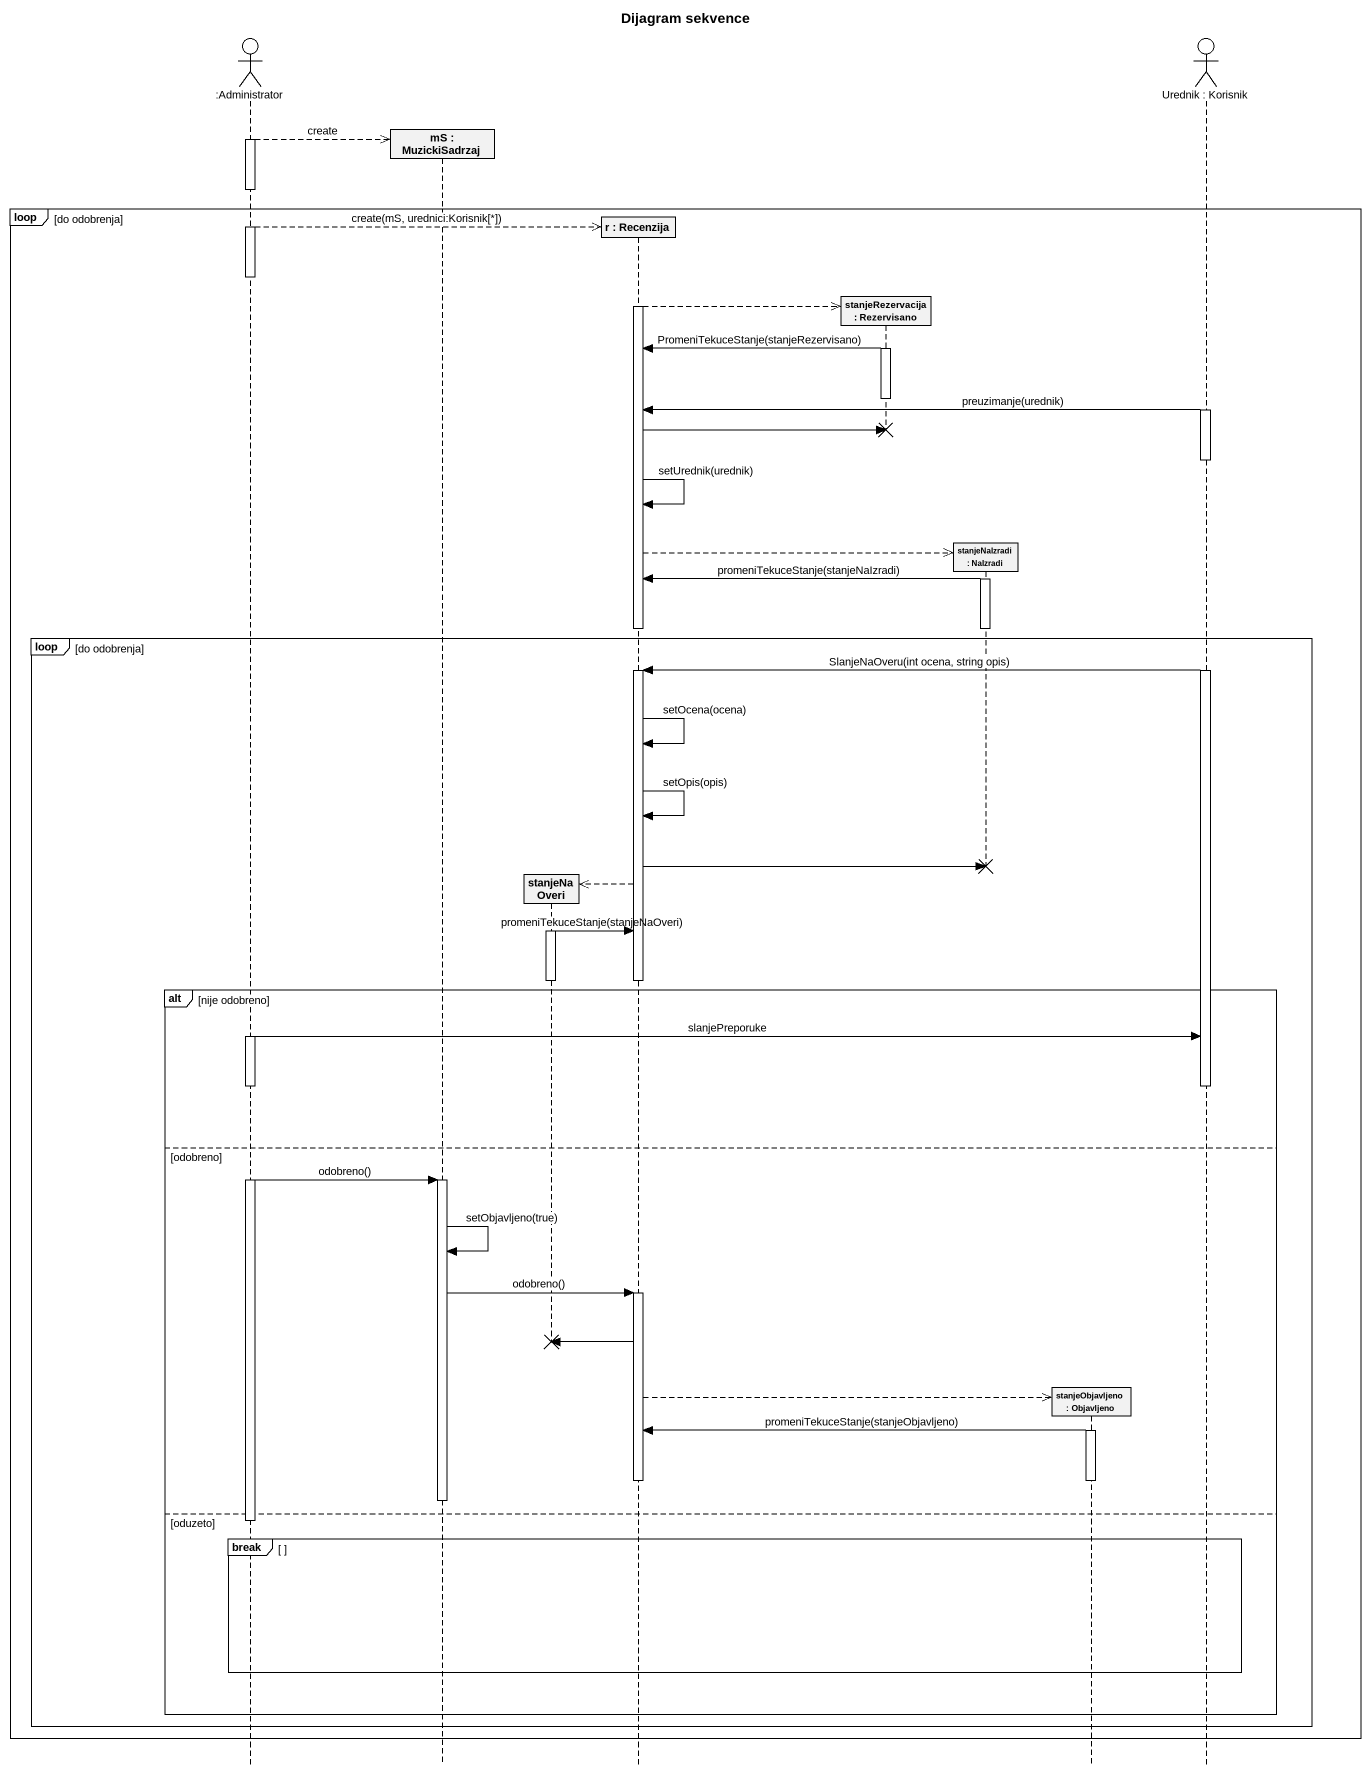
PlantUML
@startuml
title Dijagram sekvence
hide footbox
actor ":Administrator" as Administrator
participant "mS : MuzickiSadrzaj" as mS
participant stanjeNaOveri
participant "r : Recenzija" as r
participant "stanjeRezervacija : Rezervisano" as stanjeRezervacija
participant "stanjeNaIzradi : NaIzradi" as stanjeNaIzradi
participant "stanjeObjavljeno : Objavljeno" as stanjeObjavljeno
actor "Urednik : Korisnik" as Urednik

activate Administrator
Administrator -->> mS ** : create
loop do odobrenja
  Administrator -->> r ** : create(mS, urednici:Korisnik[*])
  deactivate Administrator
  activate r
  r -->> stanjeRezervacija **
  activate stanjeRezervacija
  stanjeRezervacija -> r : PromeniTekuceStanje(stanjeRezervisano)
  deactivate stanjeRezervacija
  activate Urednik
  Urednik -> r : preuzimanje(urednik)
  r -> stanjeRezervacija !!
  deactivate Urednik
  r -> r : setUrednik(urednik)
  r -->> stanjeNaIzradi **
  activate stanjeNaIzradi
  stanjeNaIzradi -> r : promeniTekuceStanje(stanjeNaIzradi)
  deactivate r
  deactivate stanjeNaIzradi
  loop do odobrenja
    activate Urednik
    Urednik -> r : SlanjeNaOveru(int ocena, string opis)
    activate r
    r -> r : setOcena(ocena)
    r -> r : setOpis(opis)
    r -> stanjeNaIzradi !!
    r -->> stanjeNaOveri **
    activate stanjeNaOveri
    stanjeNaOveri -> r : promeniTekuceStanje(stanjeNaOveri)
    deactivate r
    deactivate stanjeNaOveri
    alt nije odobreno
      activate Administrator
      Administrator -> Urednik : slanjePreporuke
      deactivate Urednik
    else odobreno
      Administrator -> mS : odobreno()
      activate mS
      mS -> mS : setObjavljeno(true)
      mS -> r : odobreno()
      activate r
      r -> stanjeNaOveri !!
      r -->> stanjeObjavljeno **
      activate stanjeObjavljeno
      stanjeObjavljeno -> r : promeniTekuceStanje(stanjeObjavljeno)
      deactivate r
      deactivate stanjeObjavljeno
      deactivate mS
    else oduzeto
      deactivate Administrator
      break
      end
    end
  end
end
@enduml
